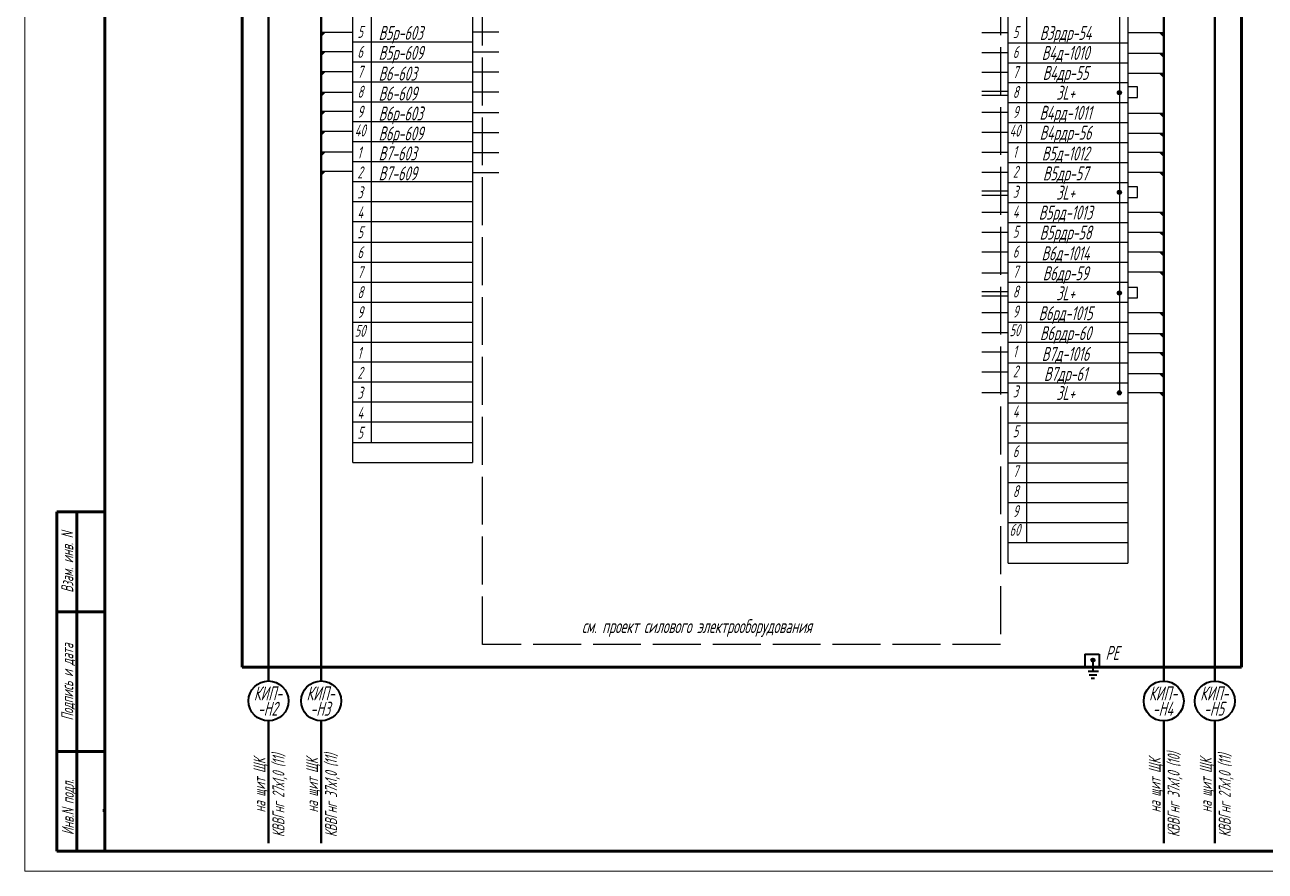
# Model space of a CAD drawing. Header units: millimetres. Extents: x -680 to 9204, y -4430 to 7779.
# Drawn here: x 4040.7 to 4351.3, y -1813.2 to -1601.2 of the extents above; entities that cross this region are included whole.
import ezdxf
from ezdxf.enums import TextEntityAlignment as Align

# ---------------------------------------------------------------- set-up
doc = ezdxf.new("R2010")
doc.units = ezdxf.units.MM
doc.linetypes.add('ACAD_ISO02W100', pattern=[15, 12, -3])
for name, color, linetype, lineweight in [('Земля', 233, 'Continuous', 40), ('Текст_КИП', 2, 'Continuous', 25), ('Толст.рамка', 7, 'Continuous', 60), ('Тонк.рамка', 10, 'Continuous', 20), ('Эл.кабель', 2, 'Continuous', 50)]:
    doc.layers.add(name, color=color, linetype=linetype, lineweight=lineweight)
doc.layers.add('ТЕКСТ', color=2, linetype='Continuous')
doc.styles.add('Simplex', font='simplex.shx', dxfattribs={"width": 0.7, "oblique": 15})

msp = doc.modelspace()

# ---------------------------------------------------------------- hatches: boundary and pattern name
for points in [[(4114.852, -1604.091), (4115.852, -1603.091), (4114.852, -1603.091)], [(4324.839, -1603.217), (4325.839, -1604.217), (4325.839, -1603.217)], [(4114.852, -1608.897), (4115.852, -1607.897), (4114.852, -1607.897)], [(4324.839, -1608.419), (4325.839, -1609.419), (4325.839, -1608.419)], [(4114.852, -1613.897), (4115.852, -1612.897), (4114.852, -1612.897)], [(4324.839, -1613.419), (4325.839, -1614.419), (4325.839, -1613.419)], [(4114.852, -1619.091), (4115.852, -1618.091), (4114.852, -1618.091)], [(4314.235, -1618.217, 1), (4315.248, -1618.217, 1)], [(4114.852, -1623.897), (4115.852, -1622.897), (4114.852, -1622.897)], [(4324.839, -1623.419), (4325.839, -1624.419), (4325.839, -1623.419)], [(4114.852, -1628.897), (4115.852, -1627.897), (4114.852, -1627.897)], [(4324.839, -1628.419), (4325.839, -1629.419), (4325.839, -1628.419)], [(4114.852, -1634.091), (4115.852, -1633.091), (4114.852, -1633.091)], [(4324.839, -1633.217), (4325.839, -1634.217), (4325.839, -1633.217)], [(4114.852, -1638.897), (4115.852, -1637.897), (4114.852, -1637.897)], [(4324.839, -1638.217), (4325.839, -1639.217), (4325.839, -1638.217)], [(4314.235, -1643.217, 1), (4315.248, -1643.217, 1)], [(4324.839, -1648.217), (4325.839, -1649.217), (4325.839, -1648.217)], [(4324.839, -1653.217), (4325.839, -1654.217), (4325.839, -1653.217)], [(4324.839, -1658.217), (4325.839, -1659.217), (4325.839, -1658.217)], [(4324.839, -1663.217), (4325.839, -1664.217), (4325.839, -1663.217)], [(4314.235, -1668.419, 1), (4315.248, -1668.419, 1)], [(4324.839, -1673.419), (4325.839, -1674.419), (4325.839, -1673.419)], [(4324.839, -1678.621), (4325.839, -1679.621), (4325.839, -1678.621)], [(4324.839, -1683.419), (4325.839, -1684.419), (4325.839, -1683.419)], [(4324.839, -1688.621), (4325.839, -1689.621), (4325.839, -1688.621)], [(4314.235, -1693.419, 1), (4315.248, -1693.419, 1)], [(4324.839, -1693.419), (4325.839, -1694.419), (4325.839, -1693.419)]]:
    msp.add_hatch(color=256).paths.add_polyline_path(points)
at = {"layer": 'Земля'}
h = msp.add_hatch(color=256, dxfattribs=at)
edge = h.paths.add_edge_path()
edge.add_arc((4308.127, -1760.36), 0.422, 0, 360)
edge = h.paths.add_edge_path(flags=16)
edge.add_arc((4308.121, -1760.433), 0.2, 0, 360)
h = msp.add_hatch(color=256, dxfattribs=at)
edge = h.paths.add_edge_path()
edge.add_arc((4308.127, -1760.36), 0.422, 0, 360)
edge = h.paths.add_edge_path(flags=16)
edge.add_arc((4308.121, -1760.433), 0.2, 0, 360)
h = msp.add_hatch(color=256, dxfattribs=at)
edge = h.paths.add_edge_path()
edge.add_arc((4308.127, -1760.36), 0.422, 0, 360)
edge = h.paths.add_edge_path(flags=16)
edge.add_arc((4308.121, -1760.433), 0.2, 0, 360)
h = msp.add_hatch(color=256, dxfattribs=at)
edge = h.paths.add_edge_path()
edge.add_arc((4308.127, -1760.36), 0.422, 0, 360)
edge = h.paths.add_edge_path(flags=16)
edge.add_arc((4308.121, -1760.433), 0.2, 0, 360)
msp.add_hatch(color=256, dxfattribs=at).paths.add_polyline_path([(4308.121, -1760.633, 0.017864), (4308.136, -1760.632), (4308.136, -1760.361), (4307.935, -1760.361, 0.526058)])
msp.add_hatch(color=256, dxfattribs=at).paths.add_polyline_path([(4308.121, -1760.633, 0.017864), (4308.136, -1760.632), (4308.136, -1760.361), (4307.935, -1760.361, 0.526058)])
msp.add_hatch(color=256, dxfattribs=at).paths.add_polyline_path([(4308.121, -1760.633, 0.017864), (4308.136, -1760.632), (4308.136, -1760.361), (4307.935, -1760.361, 0.526058)])
msp.add_hatch(color=256, dxfattribs=at).paths.add_polyline_path([(4308.121, -1760.633, 0.017864), (4308.136, -1760.632), (4308.136, -1760.361), (4307.935, -1760.361, 0.526058)])
h = msp.add_hatch(color=256, dxfattribs=at)
h.paths.add_polyline_path([(4308.136, -1760.233), (4308.136, -1760.632, 0.9309875)])
h.paths.add_polyline_path([(4308.136, -1760.361), (4308.136, -1760.233, 0.017864), (4308.121, -1760.233, 0.3105661), (4307.935, -1760.361)])
h = msp.add_hatch(color=256, dxfattribs=at)
h.paths.add_polyline_path([(4308.136, -1760.233), (4308.136, -1760.632, 0.9309875)])
h.paths.add_polyline_path([(4308.136, -1760.361), (4308.136, -1760.233, 0.017864), (4308.121, -1760.233, 0.3105661), (4307.935, -1760.361)])
h = msp.add_hatch(color=256, dxfattribs=at)
h.paths.add_polyline_path([(4308.136, -1760.233), (4308.136, -1760.632, 0.9309875)])
h.paths.add_polyline_path([(4308.136, -1760.361), (4308.136, -1760.233, 0.017864), (4308.121, -1760.233, 0.3105661), (4307.935, -1760.361)])
h = msp.add_hatch(color=256, dxfattribs=at)
h.paths.add_polyline_path([(4308.136, -1760.233), (4308.136, -1760.632, 0.9309875)])
h.paths.add_polyline_path([(4308.136, -1760.361), (4308.136, -1760.233, 0.017864), (4308.121, -1760.233, 0.3105661), (4307.935, -1760.361)])

# ---------------------------------------------------------------- linework, layer by layer
at = {"color": 5, "lineweight": 60}
for p, q in [((4095.12, -1762.124), (4095.12, -1414.395)), ((4345.312, -1762.124), (4345.312, -1414.395)), ((4345.312, -1762.124), (4095.12, -1762.124)), ((4060.655, -1798.028), (4060.195, -1798.028))]:
    msp.add_line(p, q, dxfattribs=at)
at = {"lineweight": -3}
for p, q in [((4122.771, -1710.889), (4122.771, -1425.082)), ((4286.888, -1736.121), (4286.888, -1425.111)), ((4127.436, -1705.889), (4127.436, -1430.082)), ((4291.553, -1730.919), (4291.553, -1430.111)), ((4122.771, -1605.486), (4152.771, -1605.486)), ((4286.888, -1605.717), (4316.888, -1605.717)), ((4122.771, -1610.486), (4152.771, -1610.486)), ((4286.888, -1610.717), (4316.888, -1610.717)), ((4122.771, -1615.486), (4152.771, -1615.486)), ((4286.888, -1615.717), (4316.888, -1615.717)), ((4122.771, -1620.486), (4152.771, -1620.486)), ((4286.888, -1620.717), (4316.888, -1620.717)), ((4122.771, -1625.486), (4152.771, -1625.486)), ((4286.888, -1625.717), (4316.888, -1625.717)), ((4122.771, -1630.486), (4152.771, -1630.486)), ((4286.888, -1630.717), (4316.888, -1630.717)), ((4122.771, -1635.486), (4152.771, -1635.486)), ((4286.888, -1635.717), (4316.888, -1635.717)), ((4122.771, -1640.486), (4152.771, -1640.486)), ((4286.888, -1640.717), (4316.888, -1640.717)), ((4122.771, -1645.486), (4152.771, -1645.486)), ((4286.888, -1645.717), (4316.888, -1645.717)), ((4122.771, -1650.486), (4152.771, -1650.486)), ((4286.888, -1650.717), (4316.888, -1650.717)), ((4122.771, -1655.688), (4152.771, -1655.688)), ((4286.888, -1655.717), (4316.888, -1655.717)), ((4122.771, -1660.688), (4152.771, -1660.688)), ((4286.888, -1660.717), (4316.888, -1660.717)), ((4122.771, -1665.688), (4152.771, -1665.688)), ((4286.888, -1665.717), (4316.888, -1665.717)), ((4122.771, -1670.688), (4152.771, -1670.688)), ((4286.888, -1670.717), (4316.888, -1670.717)), ((4122.771, -1675.688), (4152.771, -1675.688)), ((4286.888, -1675.717), (4316.888, -1675.717)), ((4122.771, -1680.688), (4152.771, -1680.688)), ((4286.888, -1680.717), (4316.888, -1680.717)), ((4122.771, -1685.688), (4152.771, -1685.688)), ((4286.888, -1685.919), (4316.888, -1685.919)), ((4122.771, -1690.688), (4152.771, -1690.688)), ((4286.888, -1690.919), (4316.888, -1690.919)), ((4122.771, -1695.688), (4152.771, -1695.688)), ((4286.888, -1695.919), (4316.888, -1695.919)), ((4122.771, -1700.688), (4152.771, -1700.688)), ((4286.888, -1700.919), (4316.888, -1700.919)), ((4122.771, -1705.889), (4152.771, -1705.889)), ((4286.888, -1705.919), (4316.888, -1705.919)), ((4122.771, -1710.889), (4152.771, -1710.889)), ((4286.888, -1710.919), (4316.888, -1710.919)), ((4286.888, -1715.919), (4316.888, -1715.919)), ((4286.888, -1720.919), (4316.888, -1720.919)), ((4286.888, -1725.919), (4316.888, -1725.919)), ((4286.888, -1730.919), (4316.888, -1730.919)), ((4286.888, -1736.121), (4316.888, -1736.121))]:
    msp.add_line(p, q, dxfattribs=at)
for p, q in [((4152.771, -1425.082), (4152.771, -1710.889)), ((4316.888, -1425.111), (4316.888, -1736.121)), ((4314.742, -1442.611), (4314.742, -1693.925)), ((4114.852, -1603.091), (4122.771, -1603.091)), ((4114.852, -1603.091), (4115.852, -1603.091)), ((4114.852, -1603.091), (4114.852, -1604.091)), ((4114.852, -1604.091), (4115.852, -1603.091)), ((4152.771, -1603.015), (4159.335, -1603.015)), ((4325.839, -1603.217), (4324.839, -1603.217)), ((4324.839, -1603.217), (4325.839, -1604.217)), ((4325.839, -1603.217), (4325.839, -1604.217)), ((4114.852, -1607.897), (4122.771, -1607.897)), ((4114.852, -1607.897), (4115.852, -1607.897)), ((4114.852, -1607.897), (4114.852, -1608.897)), ((4114.852, -1608.897), (4115.852, -1607.897)), ((4152.771, -1608.015), (4159.335, -1608.015)), ((4325.839, -1608.419), (4324.839, -1608.419)), ((4324.839, -1608.419), (4325.839, -1609.419)), ((4325.839, -1608.419), (4325.839, -1609.419)), ((4114.852, -1612.897), (4122.771, -1612.897)), ((4114.852, -1612.897), (4115.852, -1612.897)), ((4114.852, -1612.897), (4114.852, -1613.897)), ((4114.852, -1613.897), (4115.852, -1612.897)), ((4152.771, -1613.015), (4159.335, -1613.015)), ((4325.839, -1613.419), (4324.839, -1613.419)), ((4324.839, -1613.419), (4325.839, -1614.419)), ((4325.839, -1613.419), (4325.839, -1614.419)), ((4114.852, -1618.091), (4122.771, -1618.091)), ((4114.852, -1618.091), (4115.852, -1618.091)), ((4114.852, -1618.091), (4114.852, -1619.091)), ((4114.852, -1619.091), (4115.852, -1618.091)), ((4152.771, -1618.015), (4159.335, -1618.015)), ((4319.269, -1616.799), (4316.888, -1616.799)), ((4319.269, -1619.462), (4319.269, -1616.799)), ((4316.888, -1619.462), (4319.269, -1619.462)), ((4114.852, -1622.897), (4122.771, -1622.897)), ((4114.852, -1622.897), (4115.852, -1622.897)), ((4114.852, -1622.897), (4114.852, -1623.897)), ((4114.852, -1623.897), (4115.852, -1622.897)), ((4152.771, -1623.217), (4159.335, -1623.217)), ((4325.839, -1623.419), (4324.839, -1623.419)), ((4324.839, -1623.419), (4325.839, -1624.419)), ((4325.839, -1623.419), (4325.839, -1624.419)), ((4114.852, -1627.897), (4122.771, -1627.897)), ((4114.852, -1627.897), (4115.852, -1627.897)), ((4114.852, -1627.897), (4114.852, -1628.897)), ((4114.852, -1628.897), (4115.852, -1627.897)), ((4152.771, -1628.217), (4159.335, -1628.217)), ((4325.839, -1628.419), (4324.839, -1628.419)), ((4324.839, -1628.419), (4325.839, -1629.419)), ((4325.839, -1628.419), (4325.839, -1629.419)), ((4114.852, -1633.091), (4122.771, -1633.091)), ((4114.852, -1633.091), (4115.852, -1633.091)), ((4114.852, -1633.091), (4114.852, -1634.091)), ((4114.852, -1634.091), (4115.852, -1633.091)), ((4152.771, -1633.217), (4159.335, -1633.217)), ((4325.839, -1633.217), (4324.839, -1633.217)), ((4324.839, -1633.217), (4325.839, -1634.217)), ((4325.839, -1633.217), (4325.839, -1634.217)), ((4114.852, -1637.897), (4122.771, -1637.897)), ((4114.852, -1637.897), (4115.852, -1637.897)), ((4114.852, -1637.897), (4114.852, -1638.897)), ((4114.852, -1638.897), (4115.852, -1637.897)), ((4152.771, -1638.217), (4159.335, -1638.217)), ((4325.839, -1638.217), (4324.839, -1638.217)), ((4324.839, -1638.217), (4325.839, -1639.217)), ((4325.839, -1638.217), (4325.839, -1639.217)), ((4319.269, -1641.799), (4316.888, -1641.799)), ((4319.269, -1644.462), (4319.269, -1641.799)), ((4316.888, -1644.462), (4319.269, -1644.462)), ((4325.839, -1648.217), (4324.839, -1648.217)), ((4324.839, -1648.217), (4325.839, -1649.217)), ((4325.839, -1648.217), (4325.839, -1649.217)), ((4325.839, -1653.217), (4324.839, -1653.217)), ((4324.839, -1653.217), (4325.839, -1654.217)), ((4325.839, -1653.217), (4325.839, -1654.217)), ((4325.839, -1658.217), (4324.839, -1658.217)), ((4324.839, -1658.217), (4325.839, -1659.217)), ((4325.839, -1658.217), (4325.839, -1659.217)), ((4325.839, -1663.217), (4324.839, -1663.217)), ((4324.839, -1663.217), (4325.839, -1664.217)), ((4325.839, -1663.217), (4325.839, -1664.217)), ((4319.269, -1667.001), (4316.888, -1667.001)), ((4319.269, -1669.663), (4319.269, -1667.001)), ((4316.888, -1669.663), (4319.269, -1669.663)), ((4325.839, -1673.419), (4324.839, -1673.419)), ((4324.839, -1673.419), (4325.839, -1674.419)), ((4325.839, -1673.419), (4325.839, -1674.419)), ((4325.839, -1678.621), (4324.839, -1678.621)), ((4324.839, -1678.621), (4325.839, -1679.621)), ((4325.839, -1678.621), (4325.839, -1679.621)), ((4325.839, -1683.419), (4324.839, -1683.419)), ((4324.839, -1683.419), (4325.839, -1684.419)), ((4325.839, -1683.419), (4325.839, -1684.419)), ((4325.839, -1688.621), (4324.839, -1688.621)), ((4324.839, -1688.621), (4325.839, -1689.621)), ((4325.839, -1688.621), (4325.839, -1689.621)), ((4325.839, -1693.419), (4324.839, -1693.419)), ((4324.839, -1693.419), (4325.839, -1694.419)), ((4325.839, -1693.419), (4325.839, -1694.419))]:
    msp.add_line(p, q)
at = {"color": 3}
for p, q in [((4286.888, -1603.217), (4280.325, -1603.217)), ((4325.839, -1603.217), (4316.888, -1603.217)), ((4286.888, -1608.217), (4280.325, -1608.217)), ((4325.839, -1608.419), (4316.888, -1608.419)), ((4286.888, -1613.217), (4280.325, -1613.217)), ((4325.839, -1613.419), (4316.888, -1613.419)), ((4286.888, -1617.906), (4280.325, -1617.906)), ((4286.888, -1618.978), (4280.325, -1618.978)), ((4286.888, -1623.217), (4280.325, -1623.217)), ((4325.839, -1623.419), (4316.888, -1623.419)), ((4286.888, -1628.217), (4280.325, -1628.217)), ((4325.839, -1628.419), (4316.888, -1628.419)), ((4286.888, -1633.217), (4280.325, -1633.217)), ((4325.839, -1633.217), (4316.888, -1633.217)), ((4286.888, -1638.217), (4280.325, -1638.217)), ((4325.839, -1638.217), (4316.888, -1638.217)), ((4286.888, -1642.906), (4280.325, -1642.906)), ((4286.888, -1643.978), (4280.325, -1643.978)), ((4286.888, -1648.217), (4280.325, -1648.217)), ((4325.839, -1648.217), (4316.888, -1648.217)), ((4286.888, -1653.217), (4280.325, -1653.217)), ((4325.839, -1653.217), (4316.888, -1653.217)), ((4286.888, -1658.217), (4280.325, -1658.217)), ((4325.839, -1658.217), (4316.888, -1658.217)), ((4286.888, -1663.419), (4280.325, -1663.419)), ((4325.839, -1663.217), (4316.888, -1663.217)), ((4286.888, -1668.108), (4280.325, -1668.108)), ((4286.888, -1669.18), (4280.325, -1669.18)), ((4286.888, -1673.419), (4280.325, -1673.419)), ((4325.839, -1673.419), (4316.888, -1673.419)), ((4286.888, -1678.419), (4280.325, -1678.419)), ((4325.839, -1678.621), (4316.888, -1678.621)), ((4286.888, -1683.217), (4280.325, -1683.217)), ((4325.839, -1683.419), (4316.888, -1683.419)), ((4286.888, -1688.217), (4280.325, -1688.217)), ((4325.839, -1688.621), (4316.888, -1688.621)), ((4286.888, -1693.419), (4280.325, -1693.419)), ((4325.839, -1693.419), (4316.888, -1693.419))]:
    msp.add_line(p, q, dxfattribs=at)
at = {"linetype": 'ACAD_ISO02W100'}
msp.add_lwpolyline([(4155.271, -1426.833), (4284.94, -1426.833), (4284.94, -1756.421), (4155.271, -1756.421)], close=True, dxfattribs=at)
for centre in [(4314.742, -1618.217), (4314.742, -1643.217), (4314.742, -1668.419), (4314.742, -1693.419)]:
    msp.add_circle(centre, 0.506)
at = {"layer": 'Земля'}
for p, q in [((4306.111, -1758.896), (4309.706, -1758.896)), ((4306.111, -1758.896), (4306.111, -1762.153)), ((4308.057, -1760.622), (4308.057, -1763.141)), ((4309.706, -1758.896), (4309.706, -1762.153)), ((4306.947, -1763.14), (4309.496, -1763.14)), ((4307.141, -1764.056), (4309.125, -1764.056)), ((4307.643, -1764.889), (4308.534, -1764.889))]:
    msp.add_line(p, q, dxfattribs=at)
for centre, radius in [((4308.127, -1760.36), 0.422), ((4308.127, -1760.36), 0.422), ((4308.127, -1760.36), 0.422), ((4308.127, -1760.36), 0.422), ((4308.121, -1760.433), 0.2), ((4308.121, -1760.433), 0.2), ((4308.121, -1760.433), 0.2), ((4308.121, -1760.433), 0.2)]:
    msp.add_circle(centre, radius, dxfattribs=at)
at = {"layer": 'Толст.рамка'}
for p, q in [((4060.655, -1808.243), (4060.655, -1398.243)), ((4629.655, -1808.243), (4060.655, -1808.243))]:
    msp.add_line(p, q, dxfattribs=at)
at = {"layer": 'Толст.рамка', "lineweight": 60}
for p, q in [((4048.655, -1808.243), (4048.655, -1723.243)), ((4060.655, -1723.243), (4048.655, -1723.243)), ((4053.655, -1808.243), (4053.655, -1723.243)), ((4060.655, -1748.243), (4048.655, -1748.243)), ((4048.655, -1783.243), (4060.655, -1783.243)), ((4060.655, -1808.243), (4048.655, -1808.243))]:
    msp.add_line(p, q, dxfattribs=at)
at = {"layer": 'Тонк.рамка'}
for q in [(4040.655, -1393.243), (4634.655, -1813.243)]:
    msp.add_line((4040.655, -1813.243), q, dxfattribs=at)
at = {"layer": 'Эл.кабель', "color": 4}
for p, q in [((4101.676, -1431.991), (4101.676, -1765.615)), ((4338.645, -1432.611), (4338.645, -1765.615)), ((4114.852, -1512.695), (4114.852, -1765.615)), ((4325.839, -1533.015), (4325.839, -1765.615)), ((4101.676, -1775.586), (4101.676, -1806.192)), ((4114.852, -1775.586), (4114.852, -1806.192)), ((4325.839, -1775.615), (4325.839, -1806.192)), ((4338.645, -1775.615), (4338.645, -1806.192))]:
    msp.add_line(p, q, dxfattribs=at)
at = {"layer": 'Эл.кабель', "color": 4, "lineweight": 40}
for centre in [(4101.676, -1770.586), (4114.852, -1770.586), (4325.839, -1770.615), (4338.645, -1770.615)]:
    msp.add_circle(centre, 5, dxfattribs=at)

# ---------------------------------------------------------------- texts
at = {"layer": 'ТЕКСТ', "style": 'Simplex', "oblique": 15, "width": 0.6}
for s, height, p in [('5', 3, (4123.941, -1604.499)), ('В5р-603', 3.5, (4129.246, -1605.004)), ('5', 3, (4288.058, -1604.552)), ('6', 3, (4123.941, -1609.499)), ('В5р-609', 3.5, (4129.246, -1610.004)), ('6', 3, (4288.058, -1609.552)), ('7', 3, (4123.941, -1614.499)), ('В6-603', 3.5, (4129.246, -1615.206)), ('7', 3, (4288.058, -1614.552)), ('8', 3, (4123.941, -1619.499)), ('В6-609', 3.5, (4129.246, -1620.206)), ('8', 3, (4288.058, -1619.552)), ('9', 3, (4123.941, -1624.499)), ('В6р-603', 3.5, (4129.246, -1625.206)), ('9', 3, (4288.058, -1624.552)), ('40', 3, (4123.254, -1629.184)), ('В6р-609', 3.5, (4129.246, -1630.206)), ('40', 3, (4287.23, -1629.236)), ('1', 3, (4123.941, -1634.701)), ('В7-603', 3.5, (4129.246, -1635.206)), ('1', 3, (4288.058, -1634.552)), ('2', 3, (4123.941, -1639.701)), ('В7-609', 3.5, (4129.246, -1640.206)), ('2', 3, (4288.058, -1639.552)), ('3', 3, (4123.941, -1644.701)), ('3', 3, (4288.058, -1644.552)), ('4', 3, (4123.941, -1649.701)), ('4', 3, (4288.058, -1649.552)), ('5', 3, (4123.941, -1654.701)), ('5', 3, (4288.058, -1654.552)), ('6', 3, (4123.941, -1659.701)), ('6', 3, (4288.058, -1659.552)), ('7', 3, (4288.058, -1664.552)), ('7', 3, (4123.941, -1664.701)), ('8', 3, (4123.941, -1669.701)), ('8', 3, (4288.058, -1669.552)), ('9', 3, (4123.941, -1674.701)), ('9', 3, (4288.058, -1674.552)), ('50', 3, (4123.254, -1679.386)), ('50', 3, (4287.23, -1679.236)), ('1', 3, (4123.941, -1684.903)), ('1', 3, (4288.058, -1684.552)), ('2', 3, (4123.941, -1689.903)), ('2', 3, (4288.058, -1689.552)), ('3', 3, (4123.941, -1694.903)), ('3', 3, (4288.058, -1694.552)), ('4', 3, (4123.941, -1699.903)), ('4', 3, (4288.058, -1699.552)), ('5', 3, (4123.941, -1704.903)), ('5', 3, (4288.058, -1704.552)), ('6', 3, (4288.058, -1709.552)), ('7', 3, (4288.058, -1714.552)), ('8', 3, (4288.058, -1719.552)), ('9', 3, (4288.058, -1724.552)), ('60', 3, (4287.23, -1729.236)), ('см. проект силового электрооборудования', 3.5, (4180.161, -1753.614)), ('РЕ', 3.5, (4311.26, -1760.315))]:
    msp.add_text(s, height=height, dxfattribs=at).set_placement(p)
for s, p in [('В3рдр-54', (4301.251, -1605.02)), ('В4д-1010', (4301.251, -1610.02)), ('В4др-55', (4301.251, -1615.02)), ('3L+', (4301.251, -1620.02)), ('В4рд-1011', (4301.251, -1625.02)), ('В4рдр-56', (4301.251, -1630.02)), ('В5д-1012', (4301.251, -1635.222)), ('В5др-57', (4301.251, -1640.222)), ('3L+', (4301.251, -1645.02)), ('В5рд-1013', (4301.251, -1650.02)), ('В5рдр-58', (4301.251, -1655.02)), ('В6д-1014', (4301.251, -1660.222)), ('В6др-59', (4301.251, -1665.222)), ('3L+', (4301.251, -1670.222)), ('В6рд-1015', (4301.251, -1675.222)), ('В6рдр-60', (4301.251, -1680.222)), ('В7д-1016', (4301.251, -1685.424)), ('В7др-61', (4301.251, -1690.424)), ('3L+', (4301.251, -1695.222))]:
    msp.add_text(s, height=3.5, dxfattribs=at).set_placement(p, align=Align.CENTER)
for p in [(4100.913, -1798.532), (4114.09, -1798.532), (4325.077, -1798.532), (4337.882, -1798.532)]:
    msp.add_text('на щит ЩК', height=3, rotation=90, dxfattribs=at).set_placement(p)
at = {"layer": 'ТЕКСТ', "color": 4, "style": 'Simplex', "oblique": 15, "width": 0.6}
for s, p in [('КВВГнг 27х1,0 (11)', (4105.662, -1804.706)), ('КВВГнг 37х1,0 (11)', (4118.838, -1804.706)), ('КВВГнг 37х1,0 (10)', (4329.825, -1804.706)), ('КВВГнг 27х1,0 (11)', (4342.631, -1804.706))]:
    msp.add_text(s, height=3, rotation=90, dxfattribs=at).set_placement(p)
at = {"layer": 'Текст_КИП', "ltscale": 0.02, "style": 'Simplex', "oblique": 15, "width": 0.6}
for s, p in [('Взам. инв. N', (4052.786, -1735.871)), ('Подпись и дата', (4052.786, -1765.871)), ('Инв.N подл.', (4052.922, -1797.243))]:
    msp.add_text(s, height=3, rotation=90, dxfattribs=at).set_placement(p, align=Align.CENTER)
at = {"layer": 'Текст_КИП', "style": 'Simplex', "oblique": 15, "width": 0.6}
for s, p in [('КИП-', (4101.53, -1770.449)), ('КИП-', (4114.707, -1770.449)), ('КИП-', (4325.694, -1770.449)), ('КИП-', (4338.499, -1770.449)), ('-Н2', (4101.448, -1774.303)), ('-Н3', (4114.625, -1774.303)), ('-Н4', (4325.612, -1774.303)), ('-Н5', (4338.417, -1774.303))]:
    msp.add_text(s, height=3.5, dxfattribs=at).set_placement(p, align=Align.CENTER)

doc.saveas('drawing.dxf')
